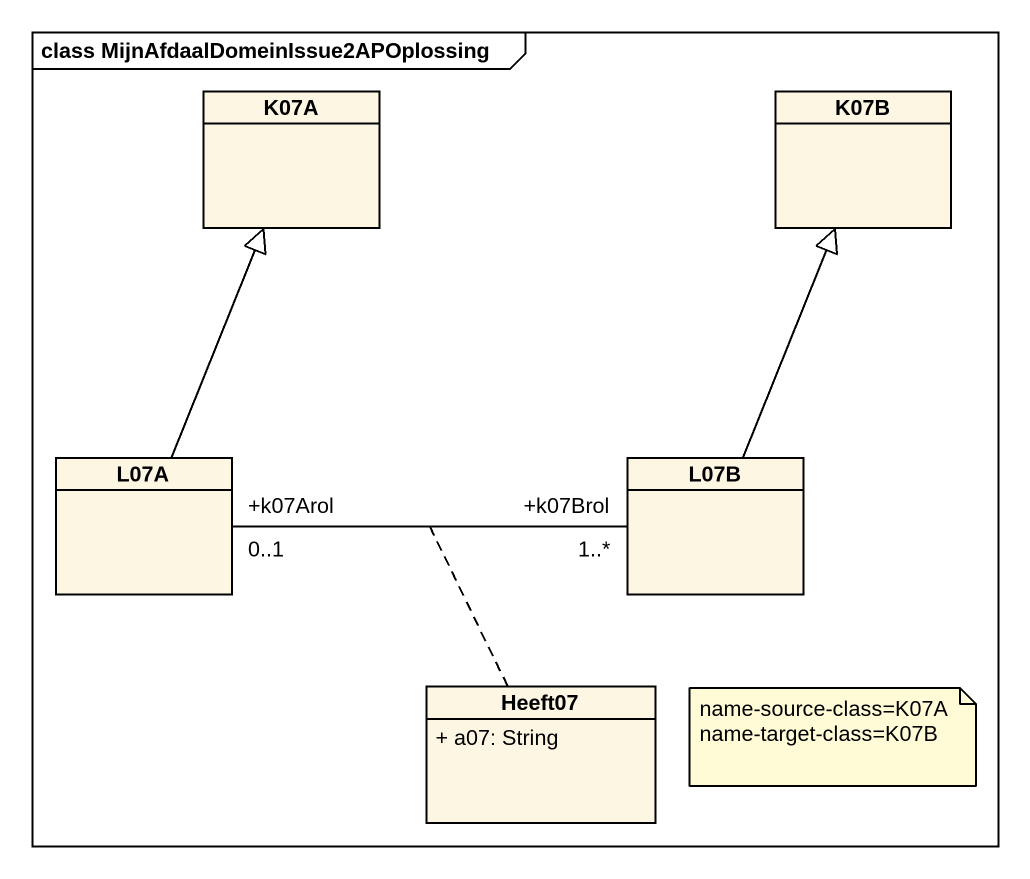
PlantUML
@startuml
mainframe class MijnAfdaalDomeinIssue2APOplossing
hide circle
hide empty members
skinparam classAttributeIconSize 0
class K07A
class K07B
class L07A
class L07B
class Heeft07 {
  + a07: String
}
L07A -up-|> K07A
L07A "+k07Arol\n0..1" -right- "+k07Brol\n1..*" L07B
(L07A, L07B) .. Heeft07
L07B -up-|> K07B
note as N1
  name-source-class=K07A
  name-target-class=K07B
end note
@enduml
